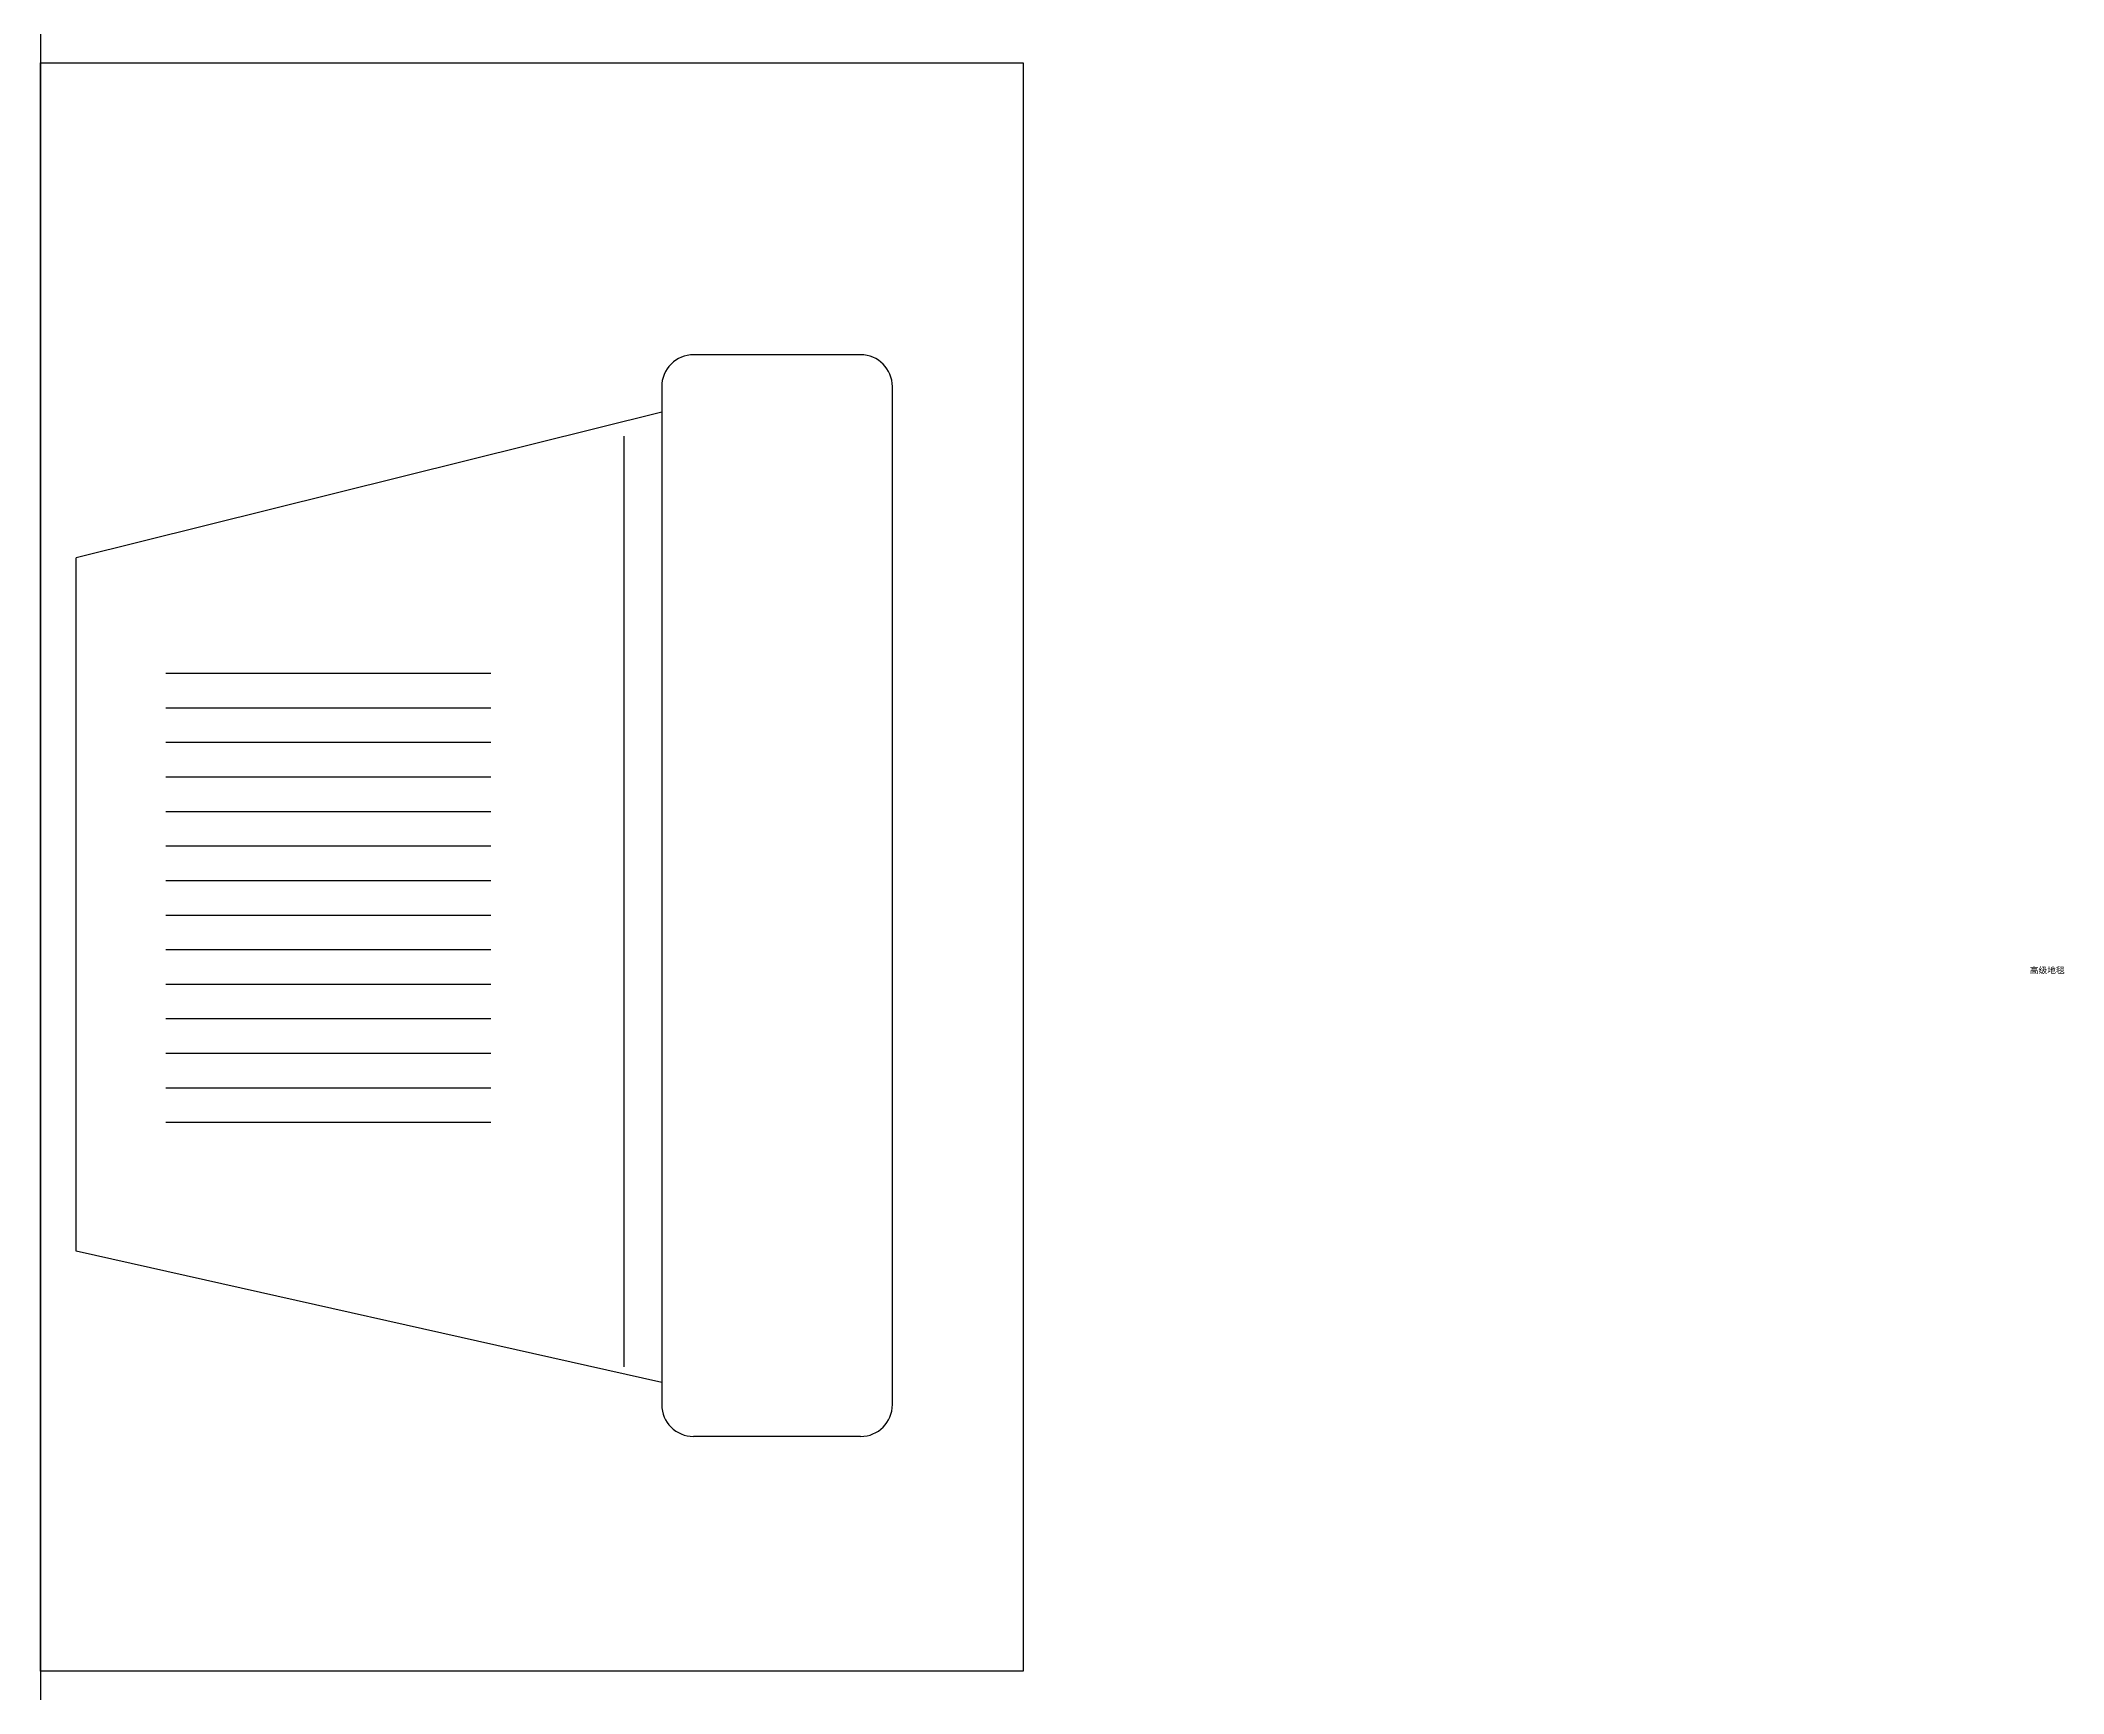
# Model space of a CAD drawing. Header units: centimetres. Extents: x 8510 to 16419, y -974 to 2536.
# Drawn here: x 12600.6 to 12713.8, y 1388.4 to 1480.9 of the extents above; entities that cross this region are included whole.
import ezdxf

# ---------------------------------------------------------------- set-up
doc = ezdxf.new("R2010")
doc.units = ezdxf.units.CM
for name, color, linetype in [('5', 5, 'Continuous'), ('AXIS', 3, 'Continuous'), ('P5', 5, 'Continuous'), ('轴线', 1, 'Continuous')]:
    doc.layers.add(name, color=color, linetype=linetype)
doc.styles.add('文3.5', font='', dxfattribs={"height": 3.5})
doc.styles.get('文3.5').set_extended_font_data('PMingLiU')

# ---------------------------------------------------------------- blocks, each defined once
blk = doc.blocks.new('42')
at = {"layer": '5'}
for p, q in [((-87017.2, -72457.9), (-86467.2, -72457.9)), ((-87017.2, -73357.9), (-87017.2, -72457.9)), ((-86467.2, -72457.9), (-86467.2, -73357.9)), ((-86832.7, -72589.3), (-86926.2, -72589.3)), ((-86944, -72607), (-86944, -73176.7)), ((-86814.9, -73176.7), (-86814.9, -72607)), ((-86814.9, -72619.4), (-86487.3, -72692.8)), ((-86793.7, -73149), (-86793.7, -72628.2)), ((-86487.3, -72692.8), (-86487.3, -73080.8)), ((-86537.4, -72765), (-86719.3, -72765)), ((-86537.4, -72784.3), (-86719.3, -72784.3)), ((-86537.4, -72803.7), (-86719.3, -72803.7)), ((-86537.4, -72823), (-86719.3, -72823)), ((-86537.4, -72842.3), (-86719.3, -72842.3)), ((-86537.4, -72861.7), (-86719.3, -72861.7)), ((-86537.4, -72881), (-86719.3, -72881)), ((-86537.4, -72900.3), (-86719.3, -72900.3)), ((-86537.4, -72919.7), (-86719.3, -72919.7)), ((-86537.4, -72919.7), (-86719.3, -72919.7)), ((-86537.4, -72939), (-86719.3, -72939)), ((-86537.4, -72939), (-86719.3, -72939)), ((-86537.4, -72958.3), (-86719.3, -72958.3)), ((-86537.4, -72977.7), (-86719.3, -72977.7)), ((-86537.4, -72997), (-86719.3, -72997)), ((-86537.4, -73016.3), (-86719.3, -73016.3)), ((-86814.9, -73162.3), (-86487.3, -73080.8)), ((-86926.2, -73194.4), (-86832.7, -73194.4)), ((-86467.2, -73357.9), (-87017.2, -73357.9))]:
    blk.add_line(p, q, dxfattribs=at)
for centre, start, end in [((-86926.2, -72607), 90, 180), ((-86832.7, -72607), 0, 90), ((-86926.2, -73176.7), 180, 270), ((-86832.7, -73176.7), 270, 0)]:
    blk.add_arc(centre, 17.8, start, end, dxfattribs=at)
blk = doc.blocks.new('43')
at = {"layer": 'P5'}
blk.add_blockref('42', (0, 0), dxfattribs=at)

msp = doc.modelspace()

# ---------------------------------------------------------------- linework, layer by layer
at = {"layer": '轴线', "color": 7}
msp.add_line((12600.58, 1822.13), (12600.58, 924.63), dxfattribs=at)

# ---------------------------------------------------------------- block references
at = {"layer": 'P5', "color": 7, "xscale": 0.1, "yscale": 0.1, "zscale": 0.1, "rotation": 180}
msp.add_blockref('43', (3953.85, -5856.16), dxfattribs=at)

# ---------------------------------------------------------------- texts
at = {"layer": 'AXIS', "color": 7, "style": '文3.5'}
msp.add_text('高级地毯', height=0.35, dxfattribs=at).set_placement((12711.89, 1428.67))

doc.saveas('drawing.dxf')
